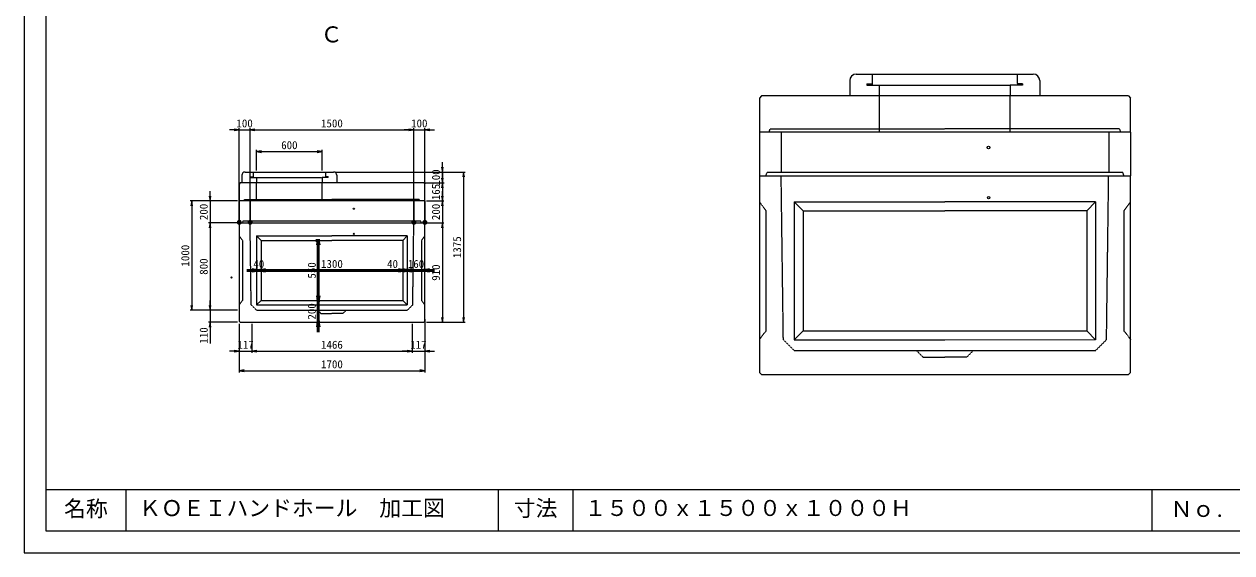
# Model space of a CAD drawing. Units: millimetres, scale not verified. Extents: x -420 to 421, y -297 to 297.
# Drawn here: x -420 to 133, y -297 to -55 of the extents above; entities that cross this region are included whole.
import ezdxf
from ezdxf.enums import TextEntityAlignment as Align

# ---------------------------------------------------------------- set-up
doc = ezdxf.new("R2010")
doc.units = ezdxf.units.MM
doc.header["$PDMODE"] = 32
doc.header["$PDSIZE"] = 0.5
doc.linetypes.add('USER2', pattern=[4.7625, 3.175, -1.5875])
doc.layers.add('0-0', color=7, linetype='Continuous')
for name, color, linetype, lineweight in [('0-1_0', 9, 'Continuous', 25), ('0-2_dims', 7, 'Continuous', 13), ('0-3_pen1実線', 4, 'Continuous', 13), ('0-4_pen3実線', 7, 'Continuous', 25), ('0-5_pen4実線', 7, 'Continuous', 25), ('0-6_pen2破線', 3, 'USER2', 25), ('0-8_0_8_pen2破線', 3, 'USER2', 25), ('0-9_0_5_pen3実線', 7, 'Continuous', 25), ('0-A_0_9_鉄筋１', 7, 'Continuous', 50), ('0-B_0_2_dims', 7, 'Continuous', 18), ('0-C_0_3_pen1実線', 4, 'Continuous', 13)]:
    doc.layers.add(name, color=color, linetype=linetype, lineweight=lineweight)
doc.styles.add('ＭＳ ゴシック', font='')
doc.styles.get('ＭＳ ゴシック').set_extended_font_data('MS Gothic')

# ---------------------------------------------------------------- blocks, each defined once
blk = doc.blocks.new('部分図 1')
at = {"layer": '0-1_0'}
blk.add_lwpolyline([(0, 0), (16824, 0), (16824, 11878), (0, 11878)], close=True, dxfattribs=at)
at = {"layer": '0-2_dims', "color": 2, "lineweight": 18}
blk.add_circle((8834, 3249.4), 11, dxfattribs=at)
at = {"layer": '0-3_pen1実線'}
blk.add_line((9032, 4274.08), (9037.96, 4280.03), dxfattribs=at)
at = {"layer": '0-4_pen3実線'}
for p, q in [((7562, 4320.03), (7562, 4180.03)), ((7622, 4380.03), (9242, 4380.03)), ((9302, 4320.03), (9302, 4180.03)), ((6754, 4180), (6734, 4160)), ((6734, 4160), (6734, 3850)), ((10114, 4180), (6754, 4180)), ((10114, 4180), (10134, 4160)), ((10134, 3850), (10134, 4160)), ((10134, 3850), (6734, 3850)), ((10134, 3850), (10134, 3450)), ((6734, 3450), (6734, 1650)), ((10134, 1650), (10134, 3450)), ((7054, 3210), (8434, 3210)), ((7054, 3210), (7054, 1950)), ((7134, 3130), (7054, 3210)), ((9814, 3210), (8434, 3210)), ((9734, 3130), (9814, 3210)), ((9814, 3210), (9814, 1950)), ((7134, 3130), (7134, 2030)), ((7134, 3130), (8434, 3130)), ((9734, 3130), (8434, 3130)), ((9734, 3130), (9734, 2030)), ((7134, 2030), (7054, 1950)), ((7134, 2030), (8434, 2030)), ((8434, 2030), (9734, 2030)), ((9734, 2030), (9814, 1950)), ((7054, 1950), (8434, 1950)), ((8434, 1950), (9812.68, 1951.32)), ((6734, 1650), (6754, 1630)), ((6754, 1630), (10114, 1630)), ((10134, 1650), (10114, 1630)), ((931, 580), (931, 200)), ((5025, 580), (5025, 200))]:
    blk.add_line(p, q, dxfattribs=at)
blk.add_lwpolyline([(6734, 3850), (6734, 3450), (10134, 3450)], dxfattribs=at)
blk.add_circle((8833.6, 3708.2), 12.4, dxfattribs=at)
for centre, start, end in [((7622, 4320.03), 90, 180), ((9242, 4320.03), 0, 90)]:
    blk.add_arc(centre, 60, start, end, dxfattribs=at)
at = {"layer": '0-5_pen4実線'}
for p, q in [((200, 580), (16610, 580)), ((4340.3, 580), (4340.3, 200)), ((10328, 580), (10328, 200))]:
    blk.add_line(p, q, dxfattribs=at)
blk.add_lwpolyline([(200, 200), (16610, 200), (16610, 11452), (200, 11452)], close=True, dxfattribs=at)
at = {"layer": '0-6_pen2破線'}
for p, q in [((7768, 4380.03), (7768, 4280.03)), ((9096, 4380.03), (9096, 4292.03)), ((7720, 4292.03), (7720, 4280.03)), ((7720, 4292.03), (7768, 4292.03)), ((7720, 4280.03), (9032, 4280.03)), ((7832, 4280.03), (7832, 4180.03)), ((9144, 4280.03), (9032, 4280.03)), ((9032, 4280.03), (9032, 4180.03)), ((9144, 4292.03), (9096, 4292.03)), ((9144, 4292.03), (9144, 4280.03)), ((7833.2, 3850), (7833.2, 4180)), ((9032, 3849.2), (9032, 4179.2)), ((6824, 3850), (6834, 3880)), ((6834, 3880), (8434, 3880)), ((6934, 3850), (6934, 3480)), ((9934, 3850), (9934, 3480)), ((6794, 3450), (6804, 3480)), ((8434, 3480), (6804, 3480)), ((6954, 1950), (6934, 3450)), ((10064, 3480), (8434, 3480)), ((9914, 1950), (9933.61, 3450)), ((10074, 3450), (10064, 3480)), ((6734, 3210), (6794, 3130)), ((10134, 3210), (10074, 3130)), ((6794, 3130), (6794, 2030)), ((10074, 3130), (10074, 2030)), ((6794, 2030), (6734, 1950)), ((10074, 2030), (10134, 1950)), ((7054, 1850), (6954, 1950)), ((9814, 1850), (9914, 1950)), ((7054, 1850), (8434, 1850)), ((8174, 1850), (8234, 1790)), ((8234, 1790), (8434, 1790)), ((8434, 1850), (9814, 1850)), ((8634, 1790), (8434, 1790)), ((8694, 1850), (8634, 1790))]:
    blk.add_line(p, q, dxfattribs=at)
blk.add_lwpolyline([(10044, 3850), (10034, 3880), (8434, 3880)], dxfattribs=at)
at = {"layer": '0-8_0_8_pen2破線'}
for p, q in [((2073.5, 3440), (2097.5, 3440)), ((2073.5, 3440), (2073.5, 3434)), ((2073.5, 3434), (2726.52, 3434)), ((2097.5, 3484), (2097.5, 3440)), ((2129.5, 3434), (2129.5, 3384)), ((2785.5, 3434), (2729.5, 3434)), ((2729.5, 3434), (2729.5, 3384)), ((2761.5, 3484), (2761.5, 3440)), ((2785.5, 3440), (2761.5, 3440)), ((2785.5, 3440), (2785.5, 3434)), ((2129.5, 3219), (2129.5, 3384)), ((2729.5, 3219), (2729.5, 3384)), ((2014.5, 3219), (2019.5, 3234)), ((2019.5, 3234), (2819.5, 3234)), ((2069.5, 3219), (2069.5, 3034)), ((3569.5, 3219), (3569.5, 3034)), ((2079.5, 2269), (2069.5, 3019)), ((3559.5, 2269), (3569.3, 3019)), ((1969.5, 2899), (1999.5, 2859)), ((3669.5, 2899), (3639.5, 2859)), ((1999.5, 2859), (1999.5, 2309)), ((3639.5, 2859), (3639.5, 2309)), ((1999.5, 2309), (1969.5, 2269)), ((2129.5, 2219), (2079.5, 2269)), ((2129.5, 2219), (2819.5, 2219)), ((2689.5, 2219), (2719.5, 2189)), ((2819.5, 2219), (3509.5, 2219)), ((2949.5, 2219), (2919.5, 2189)), ((3509.5, 2219), (3559.5, 2269)), ((3639.5, 2309), (3669.5, 2269)), ((2719.5, 2189), (2819.5, 2189)), ((2919.5, 2189), (2819.5, 2189))]:
    blk.add_line(p, q, dxfattribs=at)
at = {"layer": '0-8_0_8_pen2破線', "color": 7}
for p, q in [((1999.5, 3019), (2004.5, 3034)), ((2819.5, 3034), (2004.5, 3034)), ((3634.5, 3034), (2819.5, 3034)), ((3639.5, 3019), (3634.5, 3034))]:
    blk.add_line(p, q, dxfattribs=at)
at = {"layer": '0-8_0_8_pen2破線'}
blk.add_lwpolyline([(3624.5, 3219), (3619.5, 3234), (2819.5, 3234)], dxfattribs=at)
at = {"layer": '0-9_0_5_pen3実線'}
for p, q in [((1969.5, 3034), (1969.5, 3885)), ((2069.3, 3037.5), (2069.3, 3885)), ((2069.3, 3037.5), (2069.3, 3885)), ((3569.29, 3037.5), (3569.29, 3885)), ((3569.29, 3037.5), (3569.29, 3885)), ((3669.5, 3032.69), (3669.5, 3885)), ((1969.5, 3870), (1879.5, 3870)), ((1969.5, 3870), (2069.3, 3870)), ((2069.3, 3870), (2159.3, 3870)), ((2069.3, 3870), (3569.29, 3870)), ((3569.29, 3870), (3479.29, 3870)), ((3569.29, 3870), (3669.5, 3870)), ((3669.5, 3870), (3759.5, 3870)), ((1994.5, 3454), (1994.5, 3384)), ((2024.5, 3484), (2834.5, 3484)), ((2864.5, 3454), (2864.5, 3384)), ((1979.5, 3384), (1969.5, 3374)), ((1969.5, 3374), (1969.5, 3219)), ((3659.5, 3384), (1979.5, 3384)), ((3659.5, 3384), (3669.5, 3374)), ((3669.5, 3219), (3669.5, 3374)), ((3669.5, 3219), (1969.5, 3219)), ((3669.5, 3219), (3669.5, 3019)), ((1969.5, 3019), (1969.5, 2119)), ((3669.5, 2119), (3669.5, 3019)), ((2129.5, 2899), (2819.5, 2899)), ((2129.5, 2899), (2129.5, 2269)), ((2169.5, 2859), (2129.5, 2899)), ((3509.5, 2899), (2819.5, 2899)), ((3469.5, 2859), (3509.5, 2899)), ((3509.5, 2899), (3509.5, 2269)), ((2169.5, 2859), (2169.5, 2309)), ((2169.5, 2859), (2819.5, 2859)), ((3469.5, 2859), (2819.5, 2859)), ((3469.5, 2859), (3469.5, 2309)), ((2169.5, 2309), (2129.5, 2269)), ((2129.5, 2269), (2819.5, 2269)), ((2169.5, 2309), (2819.5, 2309)), ((2819.5, 2309), (3469.5, 2309)), ((2819.5, 2269), (3508.84, 2269.66)), ((3469.5, 2309), (3509.5, 2269)), ((1969.5, 2119), (1979.5, 2109)), ((1979.5, 2109), (3659.5, 2109)), ((3669.5, 2119), (3659.5, 2109)), ((3669.5, 2138), (3669.5, 1830)), ((1969.5, 2094), (1969.5, 1830)), ((1969.5, 2013), (1969.5, 1651)), ((2086.3, 2094), (2086.3, 1830)), ((2086.3, 2094), (2086.3, 1830)), ((3552.5, 2094), (3552.5, 1830)), ((3552.5, 2094), (3552.5, 1830)), ((3669.5, 1988), (3669.5, 1651)), ((1969.5, 1845), (1879.5, 1845)), ((1969.5, 1845), (2086.3, 1845)), ((2086.3, 1845), (2176.3, 1845)), ((2086.3, 1845), (3552.5, 1845)), ((3552.5, 1845), (3462.5, 1845)), ((3552.5, 1845), (3669.5, 1845)), ((3669.5, 1845), (3759.5, 1845)), ((1969.5, 1666), (3669.5, 1666))]:
    blk.add_line(p, q, dxfattribs=at)
for points in [[(1924.5, 3862.5), (1969.5, 3870), (1924.5, 3877.5)], [(2114.3, 3877.5), (2069.3, 3870), (2114.3, 3862.5)], [(2114.3, 3877.5), (2069.3, 3870), (2114.3, 3862.5)], [(3524.29, 3862.5), (3569.29, 3870), (3524.29, 3877.5)], [(3524.29, 3862.5), (3569.29, 3870), (3524.29, 3877.5)], [(3714.5, 3877.5), (3669.5, 3870), (3714.5, 3862.5)], [(1969.5, 3219), (1969.5, 3019), (3669.5, 3019)], [(1924.5, 1837.5), (1969.5, 1845), (1924.5, 1852.5)], [(2131.3, 1852.5), (2086.3, 1845), (2131.3, 1837.5)], [(2131.3, 1852.5), (2086.3, 1845), (2131.3, 1837.5)], [(3507.5, 1837.5), (3552.5, 1845), (3507.5, 1852.5)], [(3507.5, 1837.5), (3552.5, 1845), (3507.5, 1852.5)], [(3714.5, 1852.5), (3669.5, 1845), (3714.5, 1837.5)], [(2014.5, 1673.5), (1969.5, 1666), (2014.5, 1658.5)], [(3624.5, 1658.5), (3669.5, 1666), (3624.5, 1673.5)]]:
    blk.add_lwpolyline(points, dxfattribs=at)
for centre, radius in [((3019.7, 3148.42), 5.5), ((3019.4, 2919.1), 5.6)]:
    blk.add_circle(centre, radius, dxfattribs=at)
for centre, start, end in [((2024.5, 3454), 90, 180), ((2834.5, 3454), 0, 90)]:
    blk.add_arc(centre, 30, start, end, dxfattribs=at)
blk.add_point((1899.11, 2518.71), dxfattribs=at)
at = {"layer": '0-A_0_9_鉄筋１'}
for p, q in [((2672, 2859), (2708.5, 2859)), ((2693.5, 2859), (2693.5, 2309)), ((2129.5, 2584), (2039.5, 2584)), ((2129.5, 2584), (2129.5, 2599)), ((2129.5, 2584), (2169.5, 2584)), ((2169.5, 2584), (2169.5, 2599)), ((2169.5, 2584), (2169.5, 2599)), ((2169.5, 2584), (2259.5, 2584)), ((2169.5, 2584), (3469.5, 2584)), ((3469.5, 2584), (3324.5, 2584)), ((3509.5, 2584), (3419.5, 2584)), ((3469.5, 2584), (3469.5, 2599)), ((3469.5, 2584), (3469.5, 2599)), ((3469.5, 2584), (3509.5, 2584)), ((3509.5, 2584), (3509.5, 2599)), ((3509.5, 2584), (3509.5, 2599)), ((3509.5, 2584), (3599.5, 2584)), ((3509.5, 2584), (3669.5, 2584)), ((3669.5, 2584), (3669.5, 2599)), ((3669.5, 2584), (3759.5, 2584)), ((2693.5, 2309), (2693.5, 2399)), ((2693.5, 2309), (2708.5, 2309)), ((2693.5, 2309), (2708.5, 2309)), ((2693.5, 2309), (2693.5, 2109)), ((2693.5, 2109), (2708.5, 2109)), ((2693.5, 2109), (2693.5, 2019))]:
    blk.add_line(p, q, dxfattribs=at)
for points in [[(2701, 2814), (2693.5, 2859), (2686, 2814)], [(2084.5, 2576.5), (2129.5, 2584), (2084.5, 2591.5)], [(2214.5, 2591.5), (2169.5, 2584), (2214.5, 2576.5)], [(2214.5, 2591.5), (2169.5, 2584), (2214.5, 2576.5)], [(3424.5, 2576.5), (3469.5, 2584), (3424.5, 2591.5)], [(3424.5, 2576.5), (3469.5, 2584), (3424.5, 2591.5)], [(3464.5, 2576.5), (3509.5, 2584), (3464.5, 2591.5)], [(3554.5, 2591.5), (3509.5, 2584), (3554.5, 2576.5)], [(3714.5, 2591.5), (3669.5, 2584), (3714.5, 2576.5)], [(2686, 2354), (2693.5, 2309), (2701, 2354)], [(2686, 2354), (2693.5, 2309), (2701, 2354)], [(2701, 2064), (2693.5, 2109), (2686, 2064)]]:
    blk.add_lwpolyline(points, dxfattribs=at)
at = {"layer": '0-B_0_2_dims'}
for p, q in [((2129.5, 3499), (2129.5, 3686)), ((2129.5, 3671), (2729.5, 3671)), ((2729.5, 3499), (2729.5, 3686)), ((3830.79, 3484), (3830.79, 3574)), ((2849.5, 3484), (4039.5, 3484)), ((3684.79, 3484), (3845.79, 3484)), ((3830.5, 3384), (3830.5, 3474)), ((3830.79, 3484), (3830.79, 3383.88)), ((4024.5, 3484), (4024.5, 2109)), ((3674.5, 3384), (3845.5, 3384)), ((3684.79, 3383.88), (3845.79, 3383.88)), ((3830.5, 3384), (3830.5, 3219)), ((3830.79, 3383.88), (3830.79, 3293.88)), ((1924.5, 3219), (1519.5, 3219)), ((1534.5, 3219), (1534.5, 2219)), ((1954.5, 3219), (1688.5, 3219)), ((1703.5, 3219), (1703.5, 3309)), ((1703.5, 3219), (1703.5, 3019)), ((3684.5, 3219), (3845.5, 3219)), ((3830.5, 3219), (3830.5, 3309)), ((3830.5, 3219), (3830.5, 3129)), ((3830.5, 3219), (3830.5, 3019)), ((1954.5, 3019), (1688.5, 3019)), ((1939.5, 3019), (1688.5, 3019)), ((1703.5, 3019), (1703.5, 2219)), ((1703.5, 3019), (1703.5, 2929)), ((3684.5, 3019), (3845.5, 3019)), ((3699.5, 3019), (3845.5, 3019)), ((3830.5, 3019), (3830.5, 2109)), ((3830.5, 3019), (3830.5, 2929)), ((1924.5, 2219), (1519.5, 2219)), ((1954.5, 2219), (1688.5, 2219)), ((1954.5, 2219), (1688.5, 2219)), ((1703.5, 2219), (1703.5, 2309)), ((1703.5, 2219), (1703.5, 2109)), ((1954.5, 2109), (1688.5, 2109)), ((1703.5, 2109), (1703.5, 1914)), ((3714.5, 2109), (4039.5, 2109))]:
    blk.add_line(p, q, dxfattribs=at)
at = {"layer": '0-B_0_2_dims', "color": 2}
for p, q in [((3684.5, 3219), (3845.5, 3219)), ((3684.5, 2109), (3845.5, 2109))]:
    blk.add_line(p, q, dxfattribs=at)
at = {"layer": '0-B_0_2_dims'}
for points in [[(2174.5, 3678.5), (2129.5, 3671), (2174.5, 3663.5)], [(2684.5, 3663.5), (2729.5, 3671), (2684.5, 3678.5)], [(3823.29, 3529), (3830.79, 3484), (3838.29, 3529)], [(4032, 3439), (4024.5, 3484), (4017, 3439)], [(3823, 3429), (3830.5, 3384), (3838, 3429)], [(3838.29, 3338.88), (3830.79, 3383.88), (3823.29, 3338.88)], [(1542, 3174), (1534.5, 3219), (1527, 3174)], [(1696, 3264), (1703.5, 3219), (1711, 3264)], [(3823, 3264), (3830.5, 3219), (3838, 3264)], [(3838, 3174), (3830.5, 3219), (3823, 3174)], [(1711, 2974), (1703.5, 3019), (1696, 2974)], [(1711, 2974), (1703.5, 3019), (1696, 2974)], [(3838, 2974), (3830.5, 3019), (3823, 2974)], [(3838, 2974), (3830.5, 3019), (3823, 2974)], [(1527, 2264), (1534.5, 2219), (1542, 2264)], [(1696, 2264), (1703.5, 2219), (1711, 2264)], [(1696, 2264), (1703.5, 2219), (1711, 2264)], [(1711, 2064), (1703.5, 2109), (1696, 2064)], [(3823, 2154), (3830.5, 2109), (3838, 2154)], [(4017, 2154), (4024.5, 2109), (4032, 2154)]]:
    blk.add_lwpolyline(points, dxfattribs=at)
at = {"layer": '0-C_0_3_pen1実線'}
blk.add_line((2729.5, 3431.02), (2732.48, 3434), dxfattribs=at)
at = {"layer": '0-2_dims', "style": 'ＭＳ ゴシック'}
blk.add_text('Ｃ', height=146.6, dxfattribs=at).set_placement((2715.71, 4626), align=Align.BOTTOM_LEFT)
at = {"layer": '0-4_pen3実線', "style": 'ＭＳ ゴシック'}
for s, p in [('名称', (366, 287)), ('ＫＯＥＩハンドホール\u3000加工図', (1053, 292)), ('寸法', (4484.2, 291)), ('１５００ｘ１５００ｘ１０００Ｈ', (5132, 293)), ('Ｎｏ.', (10500.7, 284.33))]:
    blk.add_text(s, height=146.6, dxfattribs=at).set_placement(p, align=Align.BOTTOM_LEFT)
at = {"layer": '0-9_0_5_pen3実線', "style": 'ＭＳ ゴシック'}
for s, height, p in [('100', 73.31, (1944.4, 3870.5)), ('1500', 73.31, (2719.3, 3870.5)), ('100', 73.31, (3544.4, 3870.5)), ('●', 36.66, (1944.9, 2993.3)), ('●', 36.66, (2044.6, 2993.7)), ('●', 36.66, (3544.4, 2993.1)), ('●', 36.66, (3644.5, 2993)), ('117', 73.31, (1952.9, 1845.5)), ('1466', 73.31, (2719.4, 1845.5)), ('117', 73.31, (3536, 1845.5)), ('1700', 73.31, (2719.5, 1666.5))]:
    blk.add_text(s, height=height, dxfattribs=at).set_placement(p, align=Align.BOTTOM_LEFT)
at = {"layer": '0-A_0_9_鉄筋１', "style": 'ＭＳ ゴシック'}
for s, p in [('40', (2099.5, 2584.5)), ('1300', (2719.5, 2584.5)), ('40', (3324.5, 2584.5)), ('160', (3514.5, 2584.5))]:
    blk.add_text(s, height=73.31, dxfattribs=at).set_placement(p, align=Align.BOTTOM_LEFT)
for s, p in [('550', (2693, 2509)), ('200', (2693, 2134))]:
    blk.add_text(s, height=73.31, rotation=90, dxfattribs=at).set_placement(p, align=Align.BOTTOM_LEFT)
at = {"layer": '0-B_0_2_dims', "style": 'ＭＳ ゴシック'}
blk.add_text('600', height=73.31, dxfattribs=at).set_placement((2354.5, 3671.5), align=Align.BOTTOM_LEFT)
for s, p in [('100', (3830.29, 3358.94)), ('165', (3830, 3226.5)), ('200', (1703, 3044)), ('200', (3830, 3044)), ('1375', (4024, 2696.5)), ('1000', (1534, 2619)), ('800', (1703, 2544)), ('910', (3830, 2489)), ('110', (1703, 1914))]:
    blk.add_text(s, height=73.31, rotation=90, dxfattribs=at).set_placement(p, align=Align.BOTTOM_LEFT)

msp = doc.modelspace()

# ---------------------------------------------------------------- block references
at = {"layer": '0-0', "xscale": 0.05, "yscale": 0.05}
msp.add_blockref('部分図 1', (-420.5, -297), dxfattribs=at)

doc.saveas('drawing.dxf')
